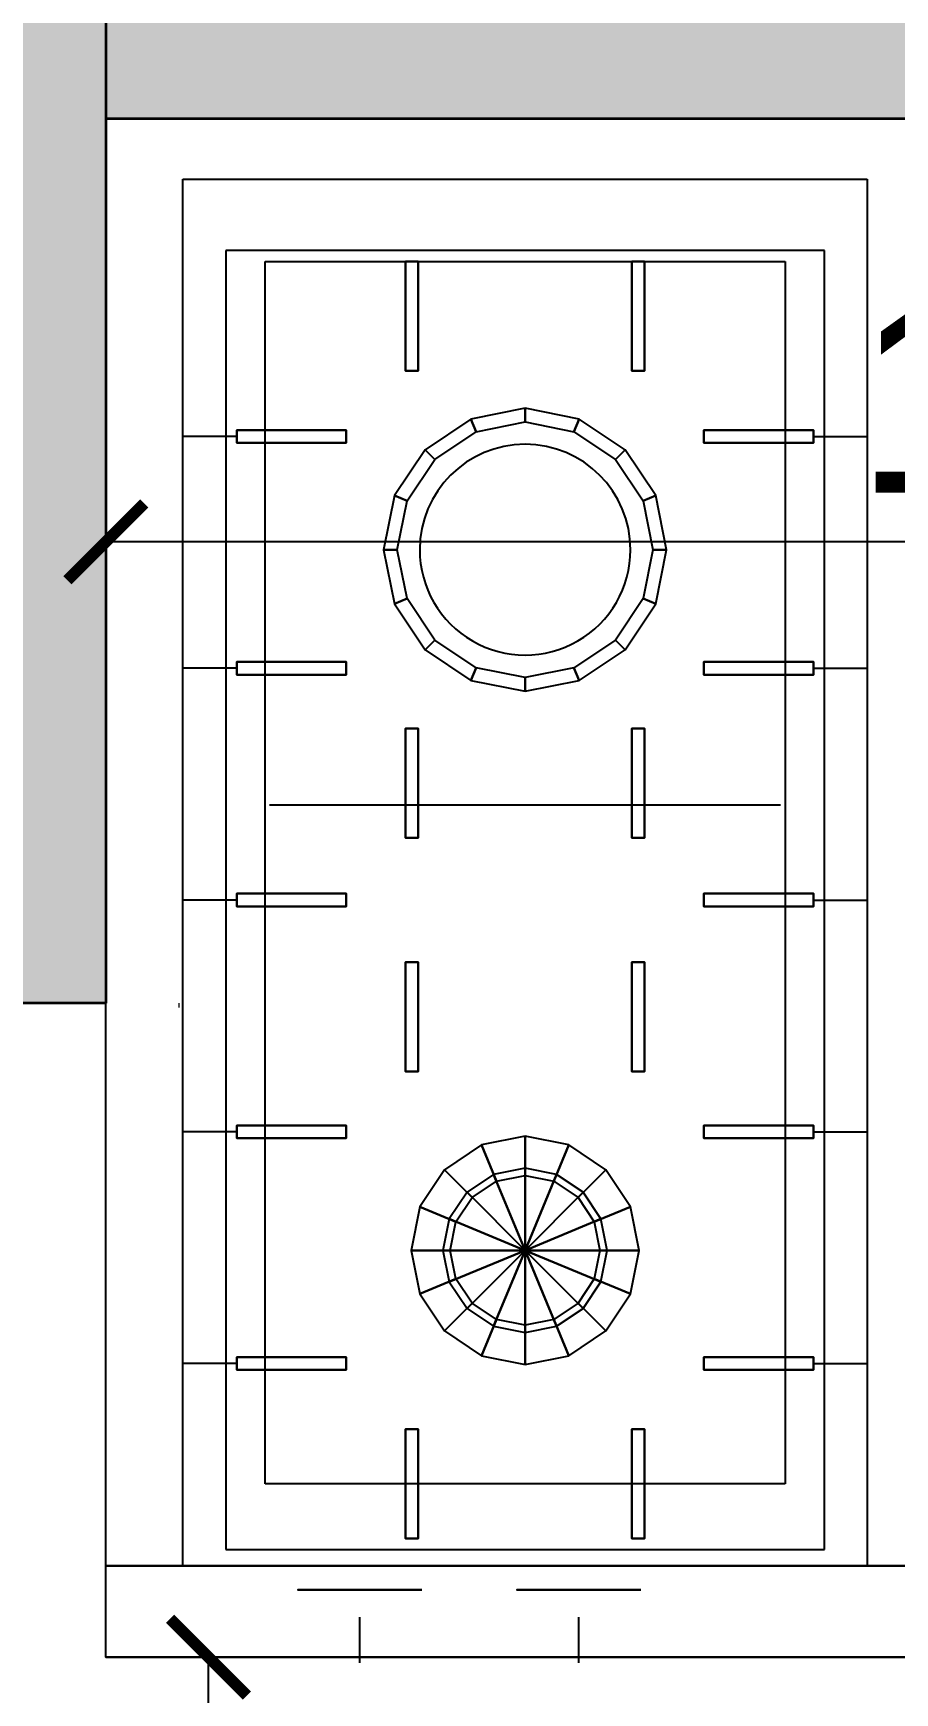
# Model space of a CAD drawing. Header units: millimetres. Extents: x 44201 to 173522, y 14677 to 20075.
# Drawn here: x 172520.6 to 172565.4, y 15083.7 to 15169.9 of the extents above; entities that cross this region are included whole.
import ezdxf

# ---------------------------------------------------------------- set-up
doc = ezdxf.new("R2010")
doc.units = ezdxf.units.MM
doc.layers.add('BLOK', color=7, linetype='Continuous')
for name, color, linetype, lineweight in [('duvar', 7, 'Continuous', 35), ('tefriş', 252, 'Continuous', 13), ('ölçüler', 143, 'Continuous', 5)]:
    doc.layers.add(name, color=color, linetype=linetype, lineweight=lineweight)
doc.styles.get("Standard").update_dxf_attribs({"font": 'Arial.ttf'})
doc.dimstyles.new('ISO-25', dxfattribs={"dimtxt": 10, "dimasz": 4, "dimexe": 1.25, "dimexo": 0.625, "dimtad": 1, "dimtxsty": 'Standard', "dimblk": 'ARCHTICK', "dimcen": 2.5, "dimse1": 1, "dimse2": 1, "dimadec": 0, "dimazin": 0, "dimtfac": 1, "dimtmove": 0, "dimatfit": 3, "dimldrblk": 'ARCHTICK', "dimfxl": 1, "dimarcsym": 0})

# ---------------------------------------------------------------- blocks, each defined once
blk = doc.blocks.new('_ArchTick')
at = {"color": 0, "linetype": 'ByBlock', "const_width": 0.15}
blk.add_lwpolyline([(-0.5, -0.5), (0.5, 0.5)], dxfattribs=at)
blk = doc.blocks.new('*D431')
at = {"layer": 'Defpoints', "color": 0, "transparency": 16777216}
for p in [(172483.128, 15201.8), (172758.199, 15165.522), (172483.391, 15163.628)]:
    blk.add_point(p, dxfattribs=at)
at = {"layer": 'ölçüler', "color": 0, "lineweight": -2, "transparency": 16777216}
blk.add_line((172757.936, 15203.694), (172483.128, 15201.8), dxfattribs=at)
at = {"layer": 'ölçüler', "color": 0, "lineweight": -2, "transparency": 16777216, "xscale": 4, "yscale": 4, "zscale": 4}
for p, rotation in [((172757.936, 15203.694), 0.3948509396219091), ((172483.128, 15201.8), 180.3948509396219)]:
    blk.add_blockref('_ArchTick', p, dxfattribs=dict(at, rotation=rotation))
at = {"layer": 'ölçüler', "color": 0, "transparency": 16777216, "insert": (172620.486, 15209.381), "char_height": 10, "attachment_point": 5, "rotation": 0.39485}
blk.add_mtext('274,82', dxfattribs=at)
blk = doc.blocks.new('dghgdsg')
at = {"layer": 'BLOK'}
for p, q in [((234845.903, 2415.622), (234845.903, 2496.231)), ((234925.903, 2415.622), (234925.903, 2495.622)), ((234925.903, 2495.622, -18.022), (234925.903, 2415.622, -18.022)), ((234849.071, 2419.622), (234849.071, 2455.192)), ((234849.071, 2455.192), (234921.16, 2455.192)), ((234862.445, 2452.394, 82.145), (234862.445, 2455.24, 82.145)), ((234874.492, 2452.394, 82.145), (234874.492, 2455.24, 82.145)), ((234886.538, 2452.394, 82.145), (234886.538, 2455.24, 82.145)), ((234898.585, 2452.394, 82.145), (234898.585, 2455.24, 82.145)), ((234910.631, 2452.394, 82.145), (234910.631, 2455.24, 82.145)), ((234921.16, 2455.192), (234921.16, 2419.622)), ((234920.307, 2452.963, 80.627), (234852.77, 2452.963, 80.627)), ((234852.77, 2452.963, 80.627), (234852.77, 2421.851, 80.627)), ((234920.307, 2421.851, 80.627), (234920.307, 2452.963, 80.627)), ((234853.339, 2423.89), (234853.339, 2450.924)), ((234853.339, 2450.924), (234916.892, 2450.924)), ((234916.892, 2450.924), (234916.892, 2423.89)), ((234926.188, 2440.197, 4.932), (234923.816, 2440.197, 4.932)), ((234926.188, 2428.814, 4.932), (234923.816, 2428.814, 4.932)), ((234916.892, 2423.89), (234853.339, 2423.89)), ((234852.77, 2421.851, 80.627), (234920.307, 2421.851, 80.627)), ((234862.445, 2422.42, 82.145), (234862.445, 2419.574, 82.145)), ((234874.492, 2422.42, 82.145), (234874.492, 2419.574, 82.145)), ((234886.538, 2422.42, 82.145), (234886.538, 2419.574, 82.145)), ((234898.585, 2422.42, 82.145), (234898.585, 2419.574, 82.145)), ((234910.631, 2422.42, 82.145), (234910.631, 2419.574, 82.145)), ((234921.16, 2419.622), (234849.071, 2419.622)), ((234925.903, 2415.622), (234845.903, 2415.622))]:
    blk.add_line(p, q, dxfattribs=at)
at = {"layer": 'BLOK', "extrusion": (1, -1.17146e-15, 0)}
for p, q in [((234881.606, 2450.687, 76.833), (234881.606, 2424.127, 76.833)), ((234881.606, 2450.687, 79.678), (234881.606, 2450.687, 76.833)), ((234881.606, 2424.127, 76.833), (234881.606, 2424.127, 79.678))]:
    blk.add_line(p, q, dxfattribs=at)
for centre in [(2440.197, 7.873, 234922.394), (2428.814, 7.873, 234922.394)]:
    blk.add_circle(centre, 3.225, dxfattribs=at)
at = {"layer": 'BLOK'}
for start, end in [(90, 270), (270, 90)]:
    blk.add_arc((234868.326, 2437.407, 81.101), 5.478, start, end, dxfattribs=at)
for points in [[(234921.16, 2496.051), (234921.16, 2496.051), (234921.16, 2415.622, 39.839)], [(234925.903, 2496.231), (234925.903, 2495.622, -3.794), (234925.903, 2415.622, -3.794), (234925.903, 2415.622)], [(234921.16, 2495.622, 58.81), (234921.16, 2495.622, 39.839), (234921.16, 2415.622, 39.839), (234921.16, 2415.622, 58.81)], [(234925.903, 2495.622, -3.794), (234925.903, 2495.622, -3.794), (234925.903, 2415.622, -3.794)], [(234862.113, 2452.394, 82.524), (234862.113, 2452.394, 85.37), (234862.777, 2452.394, 85.37), (234862.777, 2452.394, 82.524)], [(234862.113, 2452.394, 85.37), (234862.777, 2452.394, 85.37), (234862.777, 2452.394, 85.37)], [(234862.113, 2446.703, 85.37), (234862.113, 2446.703, 85.37), (234862.113, 2452.394, 85.37), (234862.113, 2452.394, 82.524)], [(234862.113, 2446.703, 85.37), (234862.777, 2446.703, 85.37), (234862.777, 2452.394, 85.37), (234862.113, 2452.394, 85.37)], [(234862.113, 2452.394, 82.524), (234862.113, 2452.394, 82.524), (234862.113, 2446.703, 85.37)], [(234862.113, 2452.394, 82.524), (234862.777, 2452.394, 82.524), (234862.777, 2446.703, 85.37), (234862.113, 2446.703, 85.37)], [(234862.777, 2452.394, 82.524), (234862.777, 2452.394, 85.37), (234862.777, 2446.703, 85.37)], [(234862.777, 2452.394, 85.37), (234862.777, 2452.394, 85.37), (234862.777, 2446.703, 85.37)], [(234874.16, 2452.394, 82.524), (234874.16, 2452.394, 85.37), (234874.824, 2452.394, 85.37), (234874.824, 2452.394, 82.524)], [(234874.16, 2452.394, 85.37), (234874.824, 2452.394, 85.37), (234874.824, 2452.394, 85.37)], [(234874.16, 2446.703, 85.37), (234874.16, 2446.703, 85.37), (234874.16, 2452.394, 85.37), (234874.16, 2452.394, 82.524)], [(234874.16, 2446.703, 85.37), (234874.824, 2446.703, 85.37), (234874.824, 2452.394, 85.37), (234874.16, 2452.394, 85.37)], [(234874.16, 2452.394, 82.524), (234874.16, 2452.394, 82.524), (234874.16, 2446.703, 85.37)], [(234874.16, 2452.394, 82.524), (234874.824, 2452.394, 82.524), (234874.824, 2446.703, 85.37), (234874.16, 2446.703, 85.37)], [(234874.824, 2452.394, 82.524), (234874.824, 2452.394, 85.37), (234874.824, 2446.703, 85.37)], [(234874.824, 2452.394, 85.37), (234874.824, 2452.394, 85.37), (234874.824, 2446.703, 85.37)], [(234886.206, 2452.394, 82.524), (234886.206, 2452.394, 85.37), (234886.87, 2452.394, 85.37), (234886.87, 2452.394, 82.524)], [(234886.206, 2452.394, 85.37), (234886.87, 2452.394, 85.37), (234886.87, 2452.394, 85.37)], [(234886.206, 2446.703, 85.37), (234886.206, 2446.703, 85.37), (234886.206, 2452.394, 85.37), (234886.206, 2452.394, 82.524)], [(234886.206, 2446.703, 85.37), (234886.87, 2446.703, 85.37), (234886.87, 2452.394, 85.37), (234886.206, 2452.394, 85.37)], [(234886.206, 2452.394, 82.524), (234886.206, 2452.394, 82.524), (234886.206, 2446.703, 85.37)], [(234886.206, 2452.394, 82.524), (234886.87, 2452.394, 82.524), (234886.87, 2446.703, 85.37), (234886.206, 2446.703, 85.37)], [(234886.87, 2452.394, 82.524), (234886.87, 2452.394, 85.37), (234886.87, 2446.703, 85.37)], [(234886.87, 2452.394, 85.37), (234886.87, 2452.394, 85.37), (234886.87, 2446.703, 85.37)], [(234898.253, 2452.394, 82.524), (234898.253, 2452.394, 85.37), (234898.917, 2452.394, 85.37), (234898.917, 2452.394, 82.524)], [(234898.253, 2452.394, 85.37), (234898.917, 2452.394, 85.37), (234898.917, 2452.394, 85.37)], [(234898.253, 2446.703, 85.37), (234898.253, 2446.703, 85.37), (234898.253, 2452.394, 85.37), (234898.253, 2452.394, 82.524)], [(234898.253, 2446.703, 85.37), (234898.917, 2446.703, 85.37), (234898.917, 2452.394, 85.37), (234898.253, 2452.394, 85.37)], [(234898.253, 2452.394, 82.524), (234898.253, 2452.394, 82.524), (234898.253, 2446.703, 85.37)], [(234898.253, 2452.394, 82.524), (234898.917, 2452.394, 82.524), (234898.917, 2446.703, 85.37), (234898.253, 2446.703, 85.37)], [(234898.917, 2452.394, 82.524), (234898.917, 2452.394, 85.37), (234898.917, 2446.703, 85.37)], [(234898.917, 2452.394, 85.37), (234898.917, 2452.394, 85.37), (234898.917, 2446.703, 85.37)], [(234910.299, 2452.394, 82.524), (234910.299, 2452.394, 85.37), (234910.963, 2452.394, 85.37), (234910.963, 2452.394, 82.524)], [(234910.299, 2452.394, 85.37), (234910.963, 2452.394, 85.37), (234910.963, 2452.394, 85.37)], [(234910.299, 2446.703, 85.37), (234910.299, 2446.703, 85.37), (234910.299, 2452.394, 85.37), (234910.299, 2452.394, 82.524)], [(234910.299, 2446.703, 85.37), (234910.963, 2446.703, 85.37), (234910.963, 2452.394, 85.37), (234910.299, 2452.394, 85.37)], [(234910.299, 2452.394, 82.524), (234910.299, 2452.394, 82.524), (234910.299, 2446.703, 85.37)], [(234910.299, 2452.394, 82.524), (234910.963, 2452.394, 82.524), (234910.963, 2446.703, 85.37), (234910.299, 2446.703, 85.37)], [(234910.963, 2452.394, 82.524), (234910.963, 2452.394, 85.37), (234910.963, 2446.703, 85.37)], [(234910.963, 2452.394, 85.37), (234910.963, 2452.394, 85.37), (234910.963, 2446.703, 85.37)], [(234862.113, 2446.703, 85.37), (234862.113, 2446.703, 85.37), (234862.113, 2446.703, 85.37)], [(234862.113, 2446.703, 85.37), (234862.777, 2446.703, 85.37), (234862.777, 2446.703, 85.37), (234862.113, 2446.703, 85.37)], [(234874.16, 2446.703, 85.37), (234874.16, 2446.703, 85.37), (234874.16, 2446.703, 85.37)], [(234874.16, 2446.703, 85.37), (234874.824, 2446.703, 85.37), (234874.824, 2446.703, 85.37), (234874.16, 2446.703, 85.37)], [(234886.206, 2446.703, 85.37), (234886.206, 2446.703, 85.37), (234886.206, 2446.703, 85.37)], [(234886.206, 2446.703, 85.37), (234886.87, 2446.703, 85.37), (234886.87, 2446.703, 85.37), (234886.206, 2446.703, 85.37)], [(234898.253, 2446.703, 85.37), (234898.253, 2446.703, 85.37), (234898.253, 2446.703, 85.37)], [(234898.253, 2446.703, 85.37), (234898.917, 2446.703, 85.37), (234898.917, 2446.703, 85.37), (234898.253, 2446.703, 85.37)], [(234910.299, 2446.703, 85.37), (234910.299, 2446.703, 85.37), (234910.299, 2446.703, 85.37)], [(234910.299, 2446.703, 85.37), (234910.963, 2446.703, 85.37), (234910.963, 2446.703, 85.37), (234910.299, 2446.703, 85.37)], [(234865.785, 2443.541, 81.101), (234868.326, 2444.047, 81.101), (234868.326, 2444.758, 76.833), (234865.513, 2444.199, 76.833)], [(234868.326, 2444.047, 81.101), (234870.867, 2443.541, 81.101), (234871.139, 2444.199, 76.833), (234868.326, 2444.758, 76.833)], [(234853.339, 2443.62, 82.524), (234853.339, 2443.62, 85.37), (234859.03, 2443.62, 85.37)], [(234853.339, 2443.62, 85.37), (234853.339, 2443.62, 85.37), (234859.03, 2443.62, 85.37)], [(234853.339, 2442.956, 82.524), (234853.339, 2442.956, 85.37), (234853.339, 2443.62, 85.37), (234853.339, 2443.62, 82.524)], [(234853.339, 2442.956, 85.37), (234853.339, 2443.62, 85.37), (234853.339, 2443.62, 85.37)], [(234859.03, 2442.956, 85.37), (234859.03, 2443.62, 85.37), (234853.339, 2443.62, 85.37), (234853.339, 2442.956, 85.37)], [(234853.339, 2442.956, 82.524), (234853.339, 2443.62, 82.524), (234859.03, 2443.62, 85.37), (234859.03, 2442.956, 85.37)], [(234859.03, 2442.956, 85.37), (234859.03, 2443.62, 85.37), (234859.03, 2443.62, 85.37), (234859.03, 2442.956, 85.37)], [(234863.631, 2442.102, 81.101), (234865.785, 2443.541, 81.101), (234865.513, 2444.199, 76.833), (234863.128, 2442.605, 76.833)], [(234870.867, 2443.541, 81.101), (234873.021, 2442.102, 81.101), (234873.524, 2442.605, 76.833), (234871.139, 2444.199, 76.833)], [(234883.313, 2443.62, 82.524), (234883.313, 2443.62, 85.37), (234877.622, 2443.62, 85.37)], [(234883.313, 2443.62, 85.37), (234883.313, 2443.62, 85.37), (234877.622, 2443.62, 85.37)], [(234877.622, 2442.956, 85.37), (234877.622, 2443.62, 85.37), (234883.313, 2443.62, 85.37), (234883.313, 2442.956, 85.37)], [(234877.622, 2442.956, 85.37), (234877.622, 2443.62, 85.37), (234877.622, 2443.62, 85.37), (234877.622, 2442.956, 85.37)], [(234883.313, 2442.956, 82.524), (234883.313, 2443.62, 82.524), (234877.622, 2443.62, 85.37), (234877.622, 2442.956, 85.37)], [(234883.313, 2442.956, 82.524), (234883.313, 2442.956, 85.37), (234883.313, 2443.62, 85.37), (234883.313, 2443.62, 82.524)], [(234883.313, 2442.956, 85.37), (234883.313, 2443.62, 85.37), (234883.313, 2443.62, 85.37)], [(234889.763, 2443.62, 82.524), (234889.763, 2443.62, 85.37), (234895.455, 2443.62, 85.37)], [(234889.763, 2443.62, 85.37), (234889.763, 2443.62, 85.37), (234895.455, 2443.62, 85.37)], [(234889.763, 2442.956, 82.524), (234889.763, 2442.956, 85.37), (234889.763, 2443.62, 85.37), (234889.763, 2443.62, 82.524)], [(234889.763, 2442.956, 85.37), (234889.763, 2443.62, 85.37), (234889.763, 2443.62, 85.37)], [(234895.455, 2442.956, 85.37), (234895.455, 2443.62, 85.37), (234889.763, 2443.62, 85.37), (234889.763, 2442.956, 85.37)], [(234889.763, 2442.956, 82.524), (234889.763, 2443.62, 82.524), (234895.455, 2443.62, 85.37), (234895.455, 2442.956, 85.37)], [(234895.455, 2442.956, 85.37), (234895.455, 2443.62, 85.37), (234895.455, 2443.62, 85.37), (234895.455, 2442.956, 85.37)], [(234919.738, 2443.62, 82.524), (234919.738, 2443.62, 85.37), (234914.046, 2443.62, 85.37)], [(234919.738, 2443.62, 85.37), (234919.738, 2443.62, 85.37), (234914.046, 2443.62, 85.37)], [(234914.046, 2442.956, 85.37), (234914.046, 2443.62, 85.37), (234919.738, 2443.62, 85.37), (234919.738, 2442.956, 85.37)], [(234914.046, 2442.956, 85.37), (234914.046, 2443.62, 85.37), (234914.046, 2443.62, 85.37), (234914.046, 2442.956, 85.37)], [(234919.738, 2442.956, 82.524), (234919.738, 2443.62, 82.524), (234914.046, 2443.62, 85.37), (234914.046, 2442.956, 85.37)], [(234919.738, 2442.956, 82.524), (234919.738, 2442.956, 85.37), (234919.738, 2443.62, 85.37), (234919.738, 2443.62, 82.524)], [(234919.738, 2442.956, 85.37), (234919.738, 2443.62, 85.37), (234919.738, 2443.62, 85.37)], [(234859.03, 2442.956, 85.37), (234859.03, 2442.956, 85.37), (234853.339, 2442.956, 85.37), (234853.339, 2442.956, 82.524)], [(234853.339, 2442.956, 82.524), (234853.339, 2442.956, 82.524), (234859.03, 2442.956, 85.37)], [(234859.03, 2442.956, 85.37), (234859.03, 2442.956, 85.37), (234859.03, 2442.956, 85.37)], [(234862.192, 2439.948, 81.101), (234863.631, 2442.102, 81.101), (234863.128, 2442.605, 76.833), (234861.534, 2440.22, 76.833)], [(234873.021, 2442.102, 81.101), (234874.461, 2439.948, 81.101), (234875.118, 2440.22, 76.833), (234873.524, 2442.605, 76.833)], [(234877.622, 2442.956, 85.37), (234877.622, 2442.956, 85.37), (234883.313, 2442.956, 85.37), (234883.313, 2442.956, 82.524)], [(234877.622, 2442.956, 85.37), (234877.622, 2442.956, 85.37), (234877.622, 2442.956, 85.37)], [(234883.313, 2442.956, 82.524), (234883.313, 2442.956, 82.524), (234877.622, 2442.956, 85.37)], [(234895.455, 2442.956, 85.37), (234895.455, 2442.956, 85.37), (234889.763, 2442.956, 85.37), (234889.763, 2442.956, 82.524)], [(234889.763, 2442.956, 82.524), (234889.763, 2442.956, 82.524), (234895.455, 2442.956, 85.37)], [(234895.455, 2442.956, 85.37), (234895.455, 2442.956, 85.37), (234895.455, 2442.956, 85.37)], [(234902, 2440.157, 81.101), (234903.262, 2441, 81.101), (234902.482, 2442.884, 76.833), (234900.558, 2441.599, 76.833)], [(234903.262, 2441, 81.101), (234904.75, 2441.296, 81.101), (234904.75, 2443.335, 76.833), (234902.482, 2442.884, 76.833)], [(234904.75, 2441.296, 81.101), (234906.239, 2441, 81.101), (234907.019, 2442.884, 76.833), (234904.75, 2443.335, 76.833)], [(234906.239, 2441, 81.101), (234907.5, 2440.157, 81.101), (234908.943, 2441.599, 76.833), (234907.019, 2442.884, 76.833)], [(234914.046, 2442.956, 85.37), (234914.046, 2442.956, 85.37), (234919.738, 2442.956, 85.37), (234919.738, 2442.956, 82.524)], [(234914.046, 2442.956, 85.37), (234914.046, 2442.956, 85.37), (234914.046, 2442.956, 85.37)], [(234919.738, 2442.956, 82.524), (234919.738, 2442.956, 82.524), (234914.046, 2442.956, 85.37)], [(234904.75, 2437.407, 81.67), (234904.75, 2437.407, 81.67), (234904.75, 2441.675, 81.101), (234903.117, 2441.35, 81.101)], [(234904.75, 2437.407, 81.67), (234904.75, 2437.407, 81.67), (234906.384, 2441.35, 81.101), (234904.75, 2441.675, 81.101)], [(234901.157, 2438.895, 81.101), (234902, 2440.157, 81.101), (234900.558, 2441.599, 76.833), (234899.273, 2439.676, 76.833)], [(234904.75, 2437.407, 81.67), (234904.75, 2437.407, 81.67), (234903.117, 2441.35, 81.101), (234901.732, 2440.425, 81.101)], [(234904.75, 2437.407, 81.67), (234904.75, 2437.407, 81.67), (234907.769, 2440.425, 81.101), (234906.384, 2441.35, 81.101)], [(234907.5, 2440.157, 81.101), (234908.343, 2438.895, 81.101), (234910.228, 2439.676, 76.833), (234908.943, 2441.599, 76.833)], [(234861.686, 2437.407, 81.101), (234862.192, 2439.948, 81.101), (234861.534, 2440.22, 76.833), (234860.975, 2437.407, 76.833)], [(234874.461, 2439.948, 81.101), (234874.966, 2437.407, 81.101), (234875.677, 2437.407, 76.833), (234875.118, 2440.22, 76.833)], [(234904.75, 2437.407, 81.67), (234904.75, 2437.407, 81.67), (234901.732, 2440.425, 81.101), (234900.807, 2439.04, 81.101)], [(234904.75, 2437.407, 81.67), (234904.75, 2437.407, 81.67), (234908.694, 2439.04, 81.101), (234907.769, 2440.425, 81.101)], [(234900.861, 2437.407, 81.101), (234901.157, 2438.895, 81.101), (234899.273, 2439.676, 76.833), (234898.822, 2437.407, 76.833)], [(234908.343, 2438.895, 81.101), (234908.64, 2437.407, 81.101), (234910.679, 2437.407, 76.833), (234910.228, 2439.676, 76.833)], [(234904.75, 2437.407, 81.67), (234904.75, 2437.407, 81.67), (234900.807, 2439.04, 81.101), (234900.482, 2437.407, 81.101)], [(234904.75, 2437.407, 81.67), (234904.75, 2437.407, 81.67), (234909.019, 2437.407, 81.101), (234908.694, 2439.04, 81.101)], [(234862.192, 2434.866, 81.101), (234861.686, 2437.407, 81.101), (234860.975, 2437.407, 76.833), (234861.534, 2434.594, 76.833)], [(234874.966, 2437.407, 81.101), (234874.461, 2434.866, 81.101), (234875.118, 2434.594, 76.833), (234875.677, 2437.407, 76.833)], [(234901.157, 2435.919, 81.101), (234900.861, 2437.407, 81.101), (234898.822, 2437.407, 76.833), (234899.273, 2435.138, 76.833)], [(234904.75, 2437.407, 81.67), (234904.75, 2437.407, 81.67), (234900.482, 2437.407, 81.101), (234900.807, 2435.773, 81.101)], [(234904.75, 2437.407, 81.67), (234904.75, 2437.407, 81.67), (234900.807, 2435.773, 81.101), (234901.732, 2434.389, 81.101)], [(234904.75, 2437.407, 81.67), (234904.75, 2437.407, 81.67), (234901.732, 2434.389, 81.101), (234903.117, 2433.463, 81.101)], [(234904.75, 2437.407, 81.67), (234904.75, 2437.407, 81.67), (234903.117, 2433.463, 81.101), (234904.75, 2433.138, 81.101)], [(234904.75, 2437.407, 81.67), (234904.75, 2437.407, 81.67), (234908.694, 2435.773, 81.101), (234909.019, 2437.407, 81.101)], [(234904.75, 2437.407, 81.67), (234904.75, 2437.407, 81.67), (234907.769, 2434.389, 81.101), (234908.694, 2435.773, 81.101)], [(234904.75, 2437.407, 81.67), (234904.75, 2437.407, 81.67), (234906.384, 2433.463, 81.101), (234907.769, 2434.389, 81.101)], [(234904.75, 2437.407, 81.67), (234904.75, 2437.407, 81.67), (234904.75, 2433.138, 81.101), (234906.384, 2433.463, 81.101)], [(234908.64, 2437.407, 81.101), (234908.343, 2435.919, 81.101), (234910.228, 2435.138, 76.833), (234910.679, 2437.407, 76.833)], [(234902, 2434.657, 81.101), (234901.157, 2435.919, 81.101), (234899.273, 2435.138, 76.833), (234900.558, 2433.215, 76.833)], [(234908.343, 2435.919, 81.101), (234907.5, 2434.657, 81.101), (234908.943, 2433.215, 76.833), (234910.228, 2435.138, 76.833)], [(234863.631, 2432.712, 81.101), (234862.192, 2434.866, 81.101), (234861.534, 2434.594, 76.833), (234863.128, 2432.209, 76.833)], [(234874.461, 2434.866, 81.101), (234873.021, 2432.712, 81.101), (234873.524, 2432.209, 76.833), (234875.118, 2434.594, 76.833)], [(234903.262, 2433.814, 81.101), (234902, 2434.657, 81.101), (234900.558, 2433.215, 76.833), (234902.482, 2431.93, 76.833)], [(234907.5, 2434.657, 81.101), (234906.239, 2433.814, 81.101), (234907.019, 2431.93, 76.833), (234908.943, 2433.215, 76.833)], [(234904.75, 2433.518, 81.101), (234903.262, 2433.814, 81.101), (234902.482, 2431.93, 76.833), (234904.75, 2431.478, 76.833)], [(234906.239, 2433.814, 81.101), (234904.75, 2433.518, 81.101), (234904.75, 2431.478, 76.833), (234907.019, 2431.93, 76.833)], [(234865.785, 2431.272, 81.101), (234863.631, 2432.712, 81.101), (234863.128, 2432.209, 76.833), (234865.513, 2430.615, 76.833)], [(234873.021, 2432.712, 81.101), (234870.867, 2431.272, 81.101), (234871.139, 2430.615, 76.833), (234873.524, 2432.209, 76.833)], [(234853.339, 2431.858, 82.524), (234853.339, 2431.858, 85.37), (234859.03, 2431.858, 85.37)], [(234853.339, 2431.858, 85.37), (234853.339, 2431.858, 85.37), (234859.03, 2431.858, 85.37)], [(234853.339, 2431.194, 82.524), (234853.339, 2431.194, 85.37), (234853.339, 2431.858, 85.37), (234853.339, 2431.858, 82.524)], [(234853.339, 2431.194, 85.37), (234853.339, 2431.858, 85.37), (234853.339, 2431.858, 85.37)], [(234859.03, 2431.194, 85.37), (234859.03, 2431.858, 85.37), (234853.339, 2431.858, 85.37), (234853.339, 2431.194, 85.37)], [(234853.339, 2431.194, 82.524), (234853.339, 2431.858, 82.524), (234859.03, 2431.858, 85.37), (234859.03, 2431.194, 85.37)], [(234859.03, 2431.194, 85.37), (234859.03, 2431.858, 85.37), (234859.03, 2431.858, 85.37), (234859.03, 2431.194, 85.37)], [(234883.313, 2431.858, 82.524), (234883.313, 2431.858, 85.37), (234877.622, 2431.858, 85.37)], [(234883.313, 2431.858, 85.37), (234883.313, 2431.858, 85.37), (234877.622, 2431.858, 85.37)], [(234877.622, 2431.194, 85.37), (234877.622, 2431.858, 85.37), (234883.313, 2431.858, 85.37), (234883.313, 2431.194, 85.37)], [(234877.622, 2431.194, 85.37), (234877.622, 2431.858, 85.37), (234877.622, 2431.858, 85.37), (234877.622, 2431.194, 85.37)], [(234883.313, 2431.194, 82.524), (234883.313, 2431.858, 82.524), (234877.622, 2431.858, 85.37), (234877.622, 2431.194, 85.37)], [(234883.313, 2431.194, 82.524), (234883.313, 2431.194, 85.37), (234883.313, 2431.858, 85.37), (234883.313, 2431.858, 82.524)], [(234883.313, 2431.194, 85.37), (234883.313, 2431.858, 85.37), (234883.313, 2431.858, 85.37)], [(234889.763, 2431.858, 82.524), (234889.763, 2431.858, 85.37), (234895.455, 2431.858, 85.37)], [(234889.763, 2431.858, 85.37), (234889.763, 2431.858, 85.37), (234895.455, 2431.858, 85.37)], [(234889.763, 2431.194, 82.524), (234889.763, 2431.194, 85.37), (234889.763, 2431.858, 85.37), (234889.763, 2431.858, 82.524)], [(234889.763, 2431.194, 85.37), (234889.763, 2431.858, 85.37), (234889.763, 2431.858, 85.37)], [(234895.455, 2431.194, 85.37), (234895.455, 2431.858, 85.37), (234889.763, 2431.858, 85.37), (234889.763, 2431.194, 85.37)], [(234889.763, 2431.194, 82.524), (234889.763, 2431.858, 82.524), (234895.455, 2431.858, 85.37), (234895.455, 2431.194, 85.37)], [(234895.455, 2431.194, 85.37), (234895.455, 2431.858, 85.37), (234895.455, 2431.858, 85.37), (234895.455, 2431.194, 85.37)], [(234919.738, 2431.858, 82.524), (234919.738, 2431.858, 85.37), (234914.046, 2431.858, 85.37)], [(234919.738, 2431.858, 85.37), (234919.738, 2431.858, 85.37), (234914.046, 2431.858, 85.37)], [(234914.046, 2431.194, 85.37), (234914.046, 2431.858, 85.37), (234919.738, 2431.858, 85.37), (234919.738, 2431.194, 85.37)], [(234914.046, 2431.194, 85.37), (234914.046, 2431.858, 85.37), (234914.046, 2431.858, 85.37), (234914.046, 2431.194, 85.37)], [(234919.738, 2431.194, 82.524), (234919.738, 2431.858, 82.524), (234914.046, 2431.858, 85.37), (234914.046, 2431.194, 85.37)], [(234919.738, 2431.194, 82.524), (234919.738, 2431.194, 85.37), (234919.738, 2431.858, 85.37), (234919.738, 2431.858, 82.524)], [(234919.738, 2431.194, 85.37), (234919.738, 2431.858, 85.37), (234919.738, 2431.858, 85.37)], [(234859.03, 2431.194, 85.37), (234859.03, 2431.194, 85.37), (234853.339, 2431.194, 85.37), (234853.339, 2431.194, 82.524)], [(234853.339, 2431.194, 82.524), (234853.339, 2431.194, 82.524), (234859.03, 2431.194, 85.37)], [(234859.03, 2431.194, 85.37), (234859.03, 2431.194, 85.37), (234859.03, 2431.194, 85.37)], [(234868.326, 2430.767, 81.101), (234865.785, 2431.272, 81.101), (234865.513, 2430.615, 76.833), (234868.326, 2430.056, 76.833)], [(234870.867, 2431.272, 81.101), (234868.326, 2430.767, 81.101), (234868.326, 2430.056, 76.833), (234871.139, 2430.615, 76.833)], [(234877.622, 2431.194, 85.37), (234877.622, 2431.194, 85.37), (234883.313, 2431.194, 85.37), (234883.313, 2431.194, 82.524)], [(234877.622, 2431.194, 85.37), (234877.622, 2431.194, 85.37), (234877.622, 2431.194, 85.37)], [(234883.313, 2431.194, 82.524), (234883.313, 2431.194, 82.524), (234877.622, 2431.194, 85.37)], [(234895.455, 2431.194, 85.37), (234895.455, 2431.194, 85.37), (234889.763, 2431.194, 85.37), (234889.763, 2431.194, 82.524)], [(234889.763, 2431.194, 82.524), (234889.763, 2431.194, 82.524), (234895.455, 2431.194, 85.37)], [(234895.455, 2431.194, 85.37), (234895.455, 2431.194, 85.37), (234895.455, 2431.194, 85.37)], [(234914.046, 2431.194, 85.37), (234914.046, 2431.194, 85.37), (234919.738, 2431.194, 85.37), (234919.738, 2431.194, 82.524)], [(234914.046, 2431.194, 85.37), (234914.046, 2431.194, 85.37), (234914.046, 2431.194, 85.37)], [(234919.738, 2431.194, 82.524), (234919.738, 2431.194, 82.524), (234914.046, 2431.194, 85.37)], [(234862.113, 2428.111, 85.37), (234862.113, 2428.111, 85.37), (234862.113, 2422.42, 85.37), (234862.113, 2422.42, 82.524)], [(234862.113, 2428.111, 85.37), (234862.777, 2428.111, 85.37), (234862.777, 2422.42, 85.37), (234862.113, 2422.42, 85.37)], [(234862.113, 2428.111, 85.37), (234862.113, 2428.111, 85.37), (234862.113, 2428.111, 85.37)], [(234862.113, 2428.111, 85.37), (234862.777, 2428.111, 85.37), (234862.777, 2428.111, 85.37), (234862.113, 2428.111, 85.37)], [(234862.113, 2422.42, 82.524), (234862.113, 2422.42, 82.524), (234862.113, 2428.111, 85.37)], [(234862.113, 2422.42, 82.524), (234862.777, 2422.42, 82.524), (234862.777, 2428.111, 85.37), (234862.113, 2428.111, 85.37)], [(234862.777, 2422.42, 82.524), (234862.777, 2422.42, 85.37), (234862.777, 2428.111, 85.37)], [(234862.777, 2422.42, 85.37), (234862.777, 2422.42, 85.37), (234862.777, 2428.111, 85.37)], [(234874.16, 2428.111, 85.37), (234874.16, 2428.111, 85.37), (234874.16, 2422.42, 85.37), (234874.16, 2422.42, 82.524)], [(234874.16, 2428.111, 85.37), (234874.824, 2428.111, 85.37), (234874.824, 2422.42, 85.37), (234874.16, 2422.42, 85.37)], [(234874.16, 2428.111, 85.37), (234874.16, 2428.111, 85.37), (234874.16, 2428.111, 85.37)], [(234874.16, 2428.111, 85.37), (234874.824, 2428.111, 85.37), (234874.824, 2428.111, 85.37), (234874.16, 2428.111, 85.37)], [(234874.16, 2422.42, 82.524), (234874.16, 2422.42, 82.524), (234874.16, 2428.111, 85.37)], [(234874.16, 2422.42, 82.524), (234874.824, 2422.42, 82.524), (234874.824, 2428.111, 85.37), (234874.16, 2428.111, 85.37)], [(234874.824, 2422.42, 82.524), (234874.824, 2422.42, 85.37), (234874.824, 2428.111, 85.37)], [(234874.824, 2422.42, 85.37), (234874.824, 2422.42, 85.37), (234874.824, 2428.111, 85.37)], [(234886.206, 2428.111, 85.37), (234886.206, 2428.111, 85.37), (234886.206, 2422.42, 85.37), (234886.206, 2422.42, 82.524)], [(234886.206, 2428.111, 85.37), (234886.87, 2428.111, 85.37), (234886.87, 2422.42, 85.37), (234886.206, 2422.42, 85.37)], [(234886.206, 2428.111, 85.37), (234886.206, 2428.111, 85.37), (234886.206, 2428.111, 85.37)], [(234886.206, 2428.111, 85.37), (234886.87, 2428.111, 85.37), (234886.87, 2428.111, 85.37), (234886.206, 2428.111, 85.37)], [(234886.206, 2422.42, 82.524), (234886.206, 2422.42, 82.524), (234886.206, 2428.111, 85.37)], [(234886.206, 2422.42, 82.524), (234886.87, 2422.42, 82.524), (234886.87, 2428.111, 85.37), (234886.206, 2428.111, 85.37)], [(234886.87, 2422.42, 82.524), (234886.87, 2422.42, 85.37), (234886.87, 2428.111, 85.37)], [(234886.87, 2422.42, 85.37), (234886.87, 2422.42, 85.37), (234886.87, 2428.111, 85.37)], [(234898.253, 2428.111, 85.37), (234898.253, 2428.111, 85.37), (234898.253, 2422.42, 85.37), (234898.253, 2422.42, 82.524)], [(234898.253, 2428.111, 85.37), (234898.917, 2428.111, 85.37), (234898.917, 2422.42, 85.37), (234898.253, 2422.42, 85.37)], [(234898.253, 2428.111, 85.37), (234898.253, 2428.111, 85.37), (234898.253, 2428.111, 85.37)], [(234898.253, 2428.111, 85.37), (234898.917, 2428.111, 85.37), (234898.917, 2428.111, 85.37), (234898.253, 2428.111, 85.37)], [(234898.253, 2422.42, 82.524), (234898.253, 2422.42, 82.524), (234898.253, 2428.111, 85.37)], [(234898.253, 2422.42, 82.524), (234898.917, 2422.42, 82.524), (234898.917, 2428.111, 85.37), (234898.253, 2428.111, 85.37)], [(234898.917, 2422.42, 82.524), (234898.917, 2422.42, 85.37), (234898.917, 2428.111, 85.37)], [(234898.917, 2422.42, 85.37), (234898.917, 2422.42, 85.37), (234898.917, 2428.111, 85.37)], [(234910.299, 2428.111, 85.37), (234910.299, 2428.111, 85.37), (234910.299, 2422.42, 85.37), (234910.299, 2422.42, 82.524)], [(234910.299, 2428.111, 85.37), (234910.963, 2428.111, 85.37), (234910.963, 2422.42, 85.37), (234910.299, 2422.42, 85.37)], [(234910.299, 2428.111, 85.37), (234910.299, 2428.111, 85.37), (234910.299, 2428.111, 85.37)], [(234910.299, 2428.111, 85.37), (234910.963, 2428.111, 85.37), (234910.963, 2428.111, 85.37), (234910.299, 2428.111, 85.37)], [(234910.299, 2422.42, 82.524), (234910.299, 2422.42, 82.524), (234910.299, 2428.111, 85.37)], [(234910.299, 2422.42, 82.524), (234910.963, 2422.42, 82.524), (234910.963, 2428.111, 85.37), (234910.299, 2428.111, 85.37)], [(234910.963, 2422.42, 82.524), (234910.963, 2422.42, 85.37), (234910.963, 2428.111, 85.37)], [(234910.963, 2422.42, 85.37), (234910.963, 2422.42, 85.37), (234910.963, 2428.111, 85.37)], [(234862.113, 2422.42, 82.524), (234862.113, 2422.42, 85.37), (234862.777, 2422.42, 85.37), (234862.777, 2422.42, 82.524)], [(234862.113, 2422.42, 85.37), (234862.777, 2422.42, 85.37), (234862.777, 2422.42, 85.37)], [(234874.16, 2422.42, 82.524), (234874.16, 2422.42, 85.37), (234874.824, 2422.42, 85.37), (234874.824, 2422.42, 82.524)], [(234874.16, 2422.42, 85.37), (234874.824, 2422.42, 85.37), (234874.824, 2422.42, 85.37)], [(234886.206, 2422.42, 82.524), (234886.206, 2422.42, 85.37), (234886.87, 2422.42, 85.37), (234886.87, 2422.42, 82.524)], [(234886.206, 2422.42, 85.37), (234886.87, 2422.42, 85.37), (234886.87, 2422.42, 85.37)], [(234898.253, 2422.42, 82.524), (234898.253, 2422.42, 85.37), (234898.917, 2422.42, 85.37), (234898.917, 2422.42, 82.524)], [(234898.253, 2422.42, 85.37), (234898.917, 2422.42, 85.37), (234898.917, 2422.42, 85.37)], [(234910.299, 2422.42, 82.524), (234910.299, 2422.42, 85.37), (234910.963, 2422.42, 85.37), (234910.963, 2422.42, 82.524)], [(234910.299, 2422.42, 85.37), (234910.963, 2422.42, 85.37), (234910.963, 2422.42, 85.37)]]:
    blk.add_3dface(points, dxfattribs=at)
blk = doc.blocks.new('*D497')
at = {"layer": 'Defpoints', "color": 0, "transparency": 16777216}
for p in [(172524.391, 15155.268), (172645, 15155.268), (172524.391, 15143.505)]:
    blk.add_point(p, dxfattribs=at)
at = {"layer": 'ölçüler', "color": 0, "lineweight": -2, "transparency": 16777216}
blk.add_line((172645, 15143.505), (172524.391, 15143.505), dxfattribs=at)
at = {"layer": 'ölçüler', "color": 0, "lineweight": -2, "transparency": 16777216, "xscale": 4, "yscale": 4, "zscale": 4, "rotation": 180}
blk.add_blockref('_ArchTick', (172524.391, 15143.505), dxfattribs=at)
at = {"layer": 'ölçüler', "color": 0, "lineweight": -2, "transparency": 16777216, "xscale": 4, "yscale": 4, "zscale": 4}
blk.add_blockref('_ArchTick', (172645, 15143.505), dxfattribs=at)
at = {"layer": 'ölçüler', "color": 0, "transparency": 16777216, "insert": (172584.695, 15150.14), "char_height": 10, "attachment_point": 5}
blk.add_mtext('120,61', dxfattribs=at)
blk = doc.blocks.new('*D498')
at = {"layer": 'Defpoints', "color": 0, "transparency": 16777216}
for p in [(172529.721, 15085.522), (172529.862, 15085.522), (172529.862, 14971.522)]:
    blk.add_point(p, dxfattribs=at)
at = {"layer": 'ölçüler', "color": 0, "lineweight": -2, "transparency": 16777216}
blk.add_line((172529.721, 14971.522), (172529.721, 15085.522), dxfattribs=at)
at = {"layer": 'ölçüler', "color": 0, "lineweight": -2, "transparency": 16777216, "xscale": 4, "yscale": 4, "zscale": 4}
for p, rotation in [((172529.721, 15085.522), 90), ((172529.721, 14971.522), 270)]:
    blk.add_blockref('_ArchTick', p, dxfattribs=dict(at, rotation=rotation))
at = {"layer": 'ölçüler', "color": 0, "transparency": 16777216, "insert": (172524.076, 15028.522), "char_height": 10, "attachment_point": 5, "rotation": 90}
blk.add_mtext('114', dxfattribs=at)

msp = doc.modelspace()

# ---------------------------------------------------------------- hatches: boundary and pattern name
at = {"layer": 'duvar'}
h = msp.add_hatch(color=251, dxfattribs=at)
h.dxf.hatch_style = 1
h.paths.add_polyline_path([(172483.391, 15660.522), (172466.391, 15660.522), (172466.391, 15445.522), (172483.391, 15445.522)])
h.paths.add_polyline_path([(172524.391, 15180.522), (172483.391, 15180.522), (172483.391, 15260.522), (172466.391, 15260.522), (172466.391, 15039.522), (172484.391, 15039.522), (172484.391, 15119.522), (172524.391, 15119.522), (172524.391, 15165.522)])
h.paths.add_polyline_path([(172951.391, 15006.522), (173217.391, 15006.522), (173217.391, 15184.522), (173156.391, 15184.522), (173138.391, 15184.522), (172934.391, 15184.522), (172934.391, 15110.522), (172952.391, 15110.522), (172952.391, 15166.522), (173035.391, 15166.522), (173035.391, 15119.522), (173115.391, 15119.522), (173115.391, 15166.522), (173199.391, 15166.522), (173199.391, 15024.522), (172989.391, 15024.522), (172933.391, 15024.522), (172933.391, 14761.522), (172484.391, 14761.522), (172484.391, 14865.522), (172466.391, 14865.522), (172466.391, 14743.522), (172951.391, 14743.522)])
h = msp.add_hatch(color=251, dxfattribs=at)
h.dxf.hatch_style = 1
h.paths.add_polyline_path([(172834.391, 15180.522), (172524.391, 15180.522), (172524.391, 15165.522), (172834.391, 15165.522)])
h.paths.add_polyline_path([(172934.391, 15180.522), (172924.391, 15180.522), (172924.391, 15165.522), (172934.391, 15165.522)])

# ---------------------------------------------------------------- linework, layer by layer
for p, q in [((172524.391, 15180.522), (172524.391, 15119.522)), ((172524.391, 15165.522), (172834.391, 15165.522)), ((172524.391, 15119.522), (172484.391, 15119.522))]:
    msp.add_line(p, q, dxfattribs=at)
at = {"layer": 'tefriş'}
msp.add_line((172528.178, 15119.522), (172528.178, 15119.297), dxfattribs=at)

# ---------------------------------------------------------------- block references
at = {"layer": 'ölçüler', "rotation": 270}
msp.add_blockref('dghgdsg', (170108.769, 250011.425), dxfattribs=at)

# ---------------------------------------------------------------- dimensions: what is measured, and where the dimension line sits
at = {"layer": 'ölçüler'}
for p1, p2, distance, picture, middle in [((172758.1993, 15165.5219), (172483.3908, 15163.628), -38.1728, '*D431', (172620.4863, 15209.3813)), ((172645, 15155.268), (172524.391, 15155.268), 11.763, '*D497', (172584.695, 15150.14)), ((172529.862, 14971.522), (172529.862, 15085.522), 0.141, '*D498', (172524.076, 15028.522))]:
    dim = msp.add_aligned_dim(p1=p1, p2=p2, distance=distance, dimstyle='ISO-25', dxfattribs=at)
    dim.commit()
    dim.dimension.update_dxf_attribs({"geometry": picture, "text_midpoint": middle})

doc.saveas('drawing.dxf')
